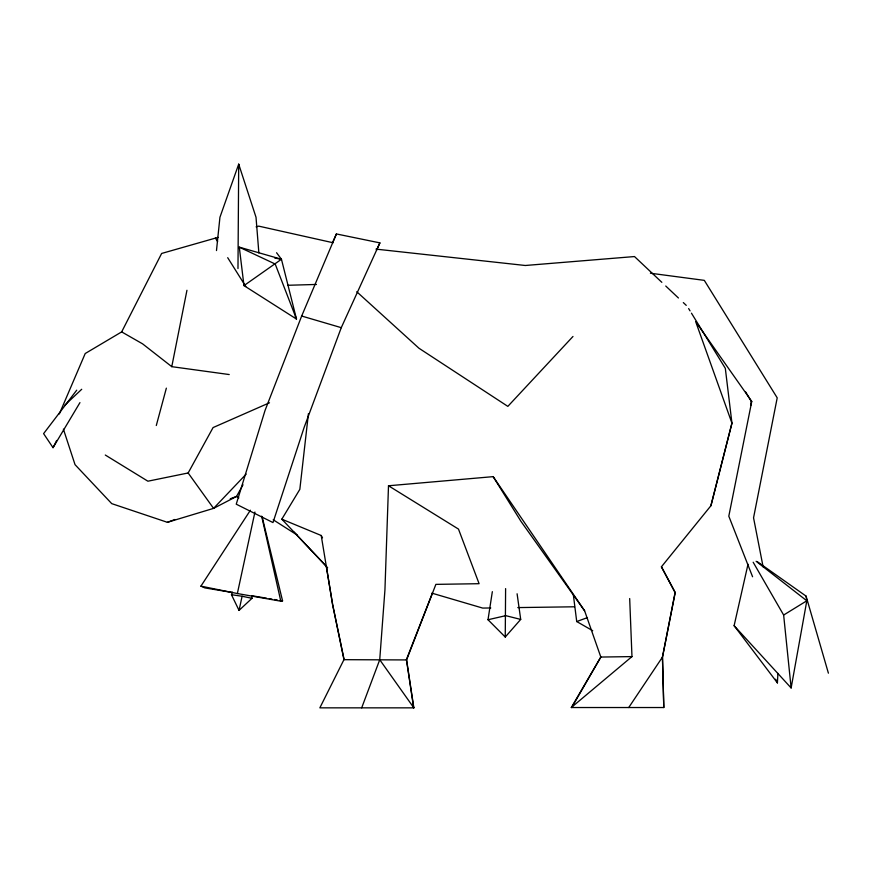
<?xml version="1.0" encoding="UTF-8"?>
<svg xmlns="http://www.w3.org/2000/svg" width="872" height="872" viewBox="0 0 872 872"><rect width="100%" height="100%" fill="white"/><g stroke="black" fill="none" stroke-linecap="round" stroke-linejoin="round"><path stroke-width="1.31" d="M238.656 166.846L238.699 164.154L256.019 217.27L258.864 252.924M492.342 591.663L488.004 619.741L505.248 637.029L505.607 588.611M571.727 707.53L600.83 657.052L584.622 610.825L493.16 476.646L388.498 485.769L384.944 589.832L379.734 659.733L361.684 707.846M748.013 564.206L734.115 625.682L777.41 682.885L777.911 673.391M750.836 405.262L751.195 401.196L745.582 391.888M216.485 250.558L219.94 217.27L238.699 164.154L237.98 268.554M308.437 413.568L299.837 489.345L281.82 519.178L326.248 566.168M734.115 625.682L791.133 687.964L806.818 600.786L806.066 596.11L757.506 561.819M691.463 313.179L725.319 368.344L731.946 423.16L710.974 505.662L661.412 566.822L675.081 592.546L662.448 657.248L663.799 707.53L571.302 707.53L600.83 657.052L631.971 656.594L629.682 598.541M229.216 374.546L171.773 366.665L186.957 290.278M663.799 707.53L662.48 657.074L675.244 592.502L661.423 566.811M697.164 323.795L751.762 401.447L728.807 516.18L752.58 576.752M250.395 510.218L200.92 586.148L237.358 593.538L254.94 512.038M232.334 592.153L231.472 594.715L239.037 610.4L242.111 596.252L252.008 598.312L251.964 595.587M710.854 505.804L731.946 423.16L695.671 321.615M156.295 425.514L166.356 388.149M341.268 327.665L304.132 427.433L272.98 522.568L236.247 504.18L265.023 410.516L301.668 316.035L336.407 233.947L379.898 242.885L341.268 327.665L301.668 316.035M326.248 566.048L332.592 604.634L343.96 659.635L319.85 707.846L413.84 707.846L406.592 659.93L435.88 584.371L479.099 583.695L458.487 529.097L388.498 485.769M432.381 593.2L406.417 659.581L413.677 707.846M59.351 413.938L85.216 353.52L121.666 331.894L161.636 253.458L218.044 237.369M332.613 242.569L336.407 233.947M376.497 250.297L379.898 242.885M76.725 390.166L43.6 433.635L53.039 447.685L56.669 440.469M105.294 455.031L147.902 481.202L188.156 472.973L213.073 427.574L269.502 402.777M243.005 484.767L236.541 496.43L213.575 508.376L167.402 522.317L111.736 503.635L75.036 464.656L63.394 429.122M79.951 402.624L53.039 447.685M628.734 707.53L662.48 657.074M505.248 637.029L520.704 619.414L517.096 593.778M572.98 336.472L507.842 406.374L418.942 348.222L356.757 291.738M246.166 474.128L213.575 508.376L188.156 472.973M64.681 405.306L81.717 389.272M239.037 610.4L252.008 598.312M571.302 707.53L631.971 656.594M243.975 285.613L239.288 247.158L281.449 259.257L243.975 285.613L296.491 319.065L281.449 259.257L276.566 252.738M791.133 687.964L783.645 615.043L806.818 600.786L756.122 561.296M167.402 522.317L174.945 519.494M230.252 498.784L236.541 496.43L238.83 497.89M573.329 594.617L576.719 621.54L587.477 617.605M256.096 226.851L258.722 226.131L333.115 242.754M488.004 619.741L505.76 615.665L520.704 619.414M237.358 593.538L280.806 601.189L282.561 600.852L262.221 517.194M287.913 285.275L316.46 284.446M490.783 607.969L482.685 608.078L431.869 593.145M517.805 607.588L574.528 606.792M406.592 659.93L344.124 659.679L332.668 604.688L321.212 535.495L281.82 519.178M375.974 249.12L525.293 265.491L634.5 256.553L661.837 282.332M650.403 273.219L704.303 280.359L777.214 397.85L753.55 517.815L763.12 566.898M231.472 594.715L242.111 596.252M253.24 595.979L266.57 598.192M269.241 598.639L271.901 599.086M274.571 599.522L277.231 599.969M279.901 600.416L282.561 600.852M232.181 592.47L204.811 587.892L200.92 586.148M274.756 258.068L281.449 259.257M751.195 401.196L751.762 401.447M239.288 247.158L275.203 264.031L296.491 319.065L295.325 316.634M121.666 331.894L142.605 343.862L171.773 366.665M576.719 621.54L592.72 630.718M273.198 519.777L297.254 535.103M665.739 286.016L678.438 297.995M683.321 302.595L686.253 305.363M293.973 532.062L327.632 567.737M584.622 610.825L521.009 521.412L493.16 476.646M379.734 659.733L413.84 707.846M215.417 238.1L217.586 241.555M227.701 257.687L245.762 286.507M688.64 308.579L690.046 310.879M753.168 562.233L783.645 615.043M321.212 535.495L322.52 537.828M775.666 679.234L777.41 682.885M806.066 596.11L828.4 673.173M261.665 516.159L280.806 601.189"/></g></svg>
